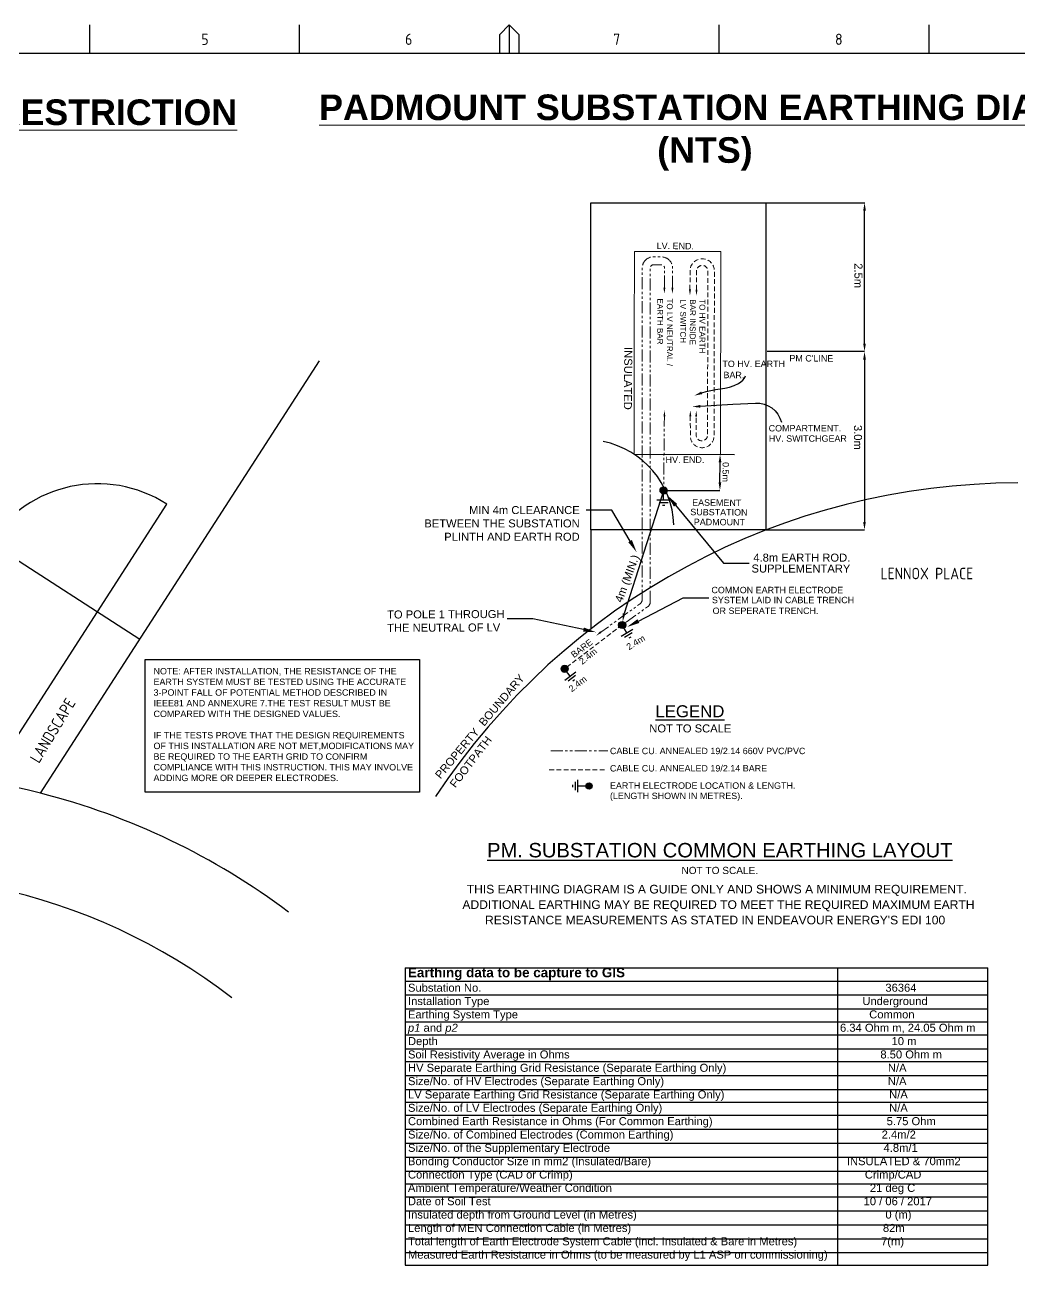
# Paper-space layout 'PAGE 2' of a CAD drawing. Header units: metres. Extents: x -188 to 85036, y -3 to 50921.
# Drawn here: x 244.9 to 555.3, y 196 to 583.4 of the extents above; entities that cross this region are included whole.
import ezdxf
from ezdxf import colors
from ezdxf.entities.mleader import LeaderData, LeaderLine
from ezdxf.enums import TextEntityAlignment as Align
from ezdxf.math import Vec2, Vec3

# ---------------------------------------------------------------- set-up
doc = ezdxf.new("R2010")
doc.units = ezdxf.units.M
doc.linetypes.add('DASHED', pattern=[0.75, 0.5, -0.25])
doc.linetypes.add('PHANTOM2', pattern=[1.25, 0.625, -0.125, 0.125, -0.125, 0.125, -0.125])
doc.layers.add('_User Miscellaneous1', color=7, linetype='Continuous')
doc.layers.add('Notes', color=7, linetype='Continuous')
doc.styles.add('ARIAL', font='arial.ttf', dxfattribs={"height": 2})
doc.styles.add('boundary$0$Standard', font='archquik.shx')
doc.styles.add('iecISOCP', font='isocp.shx')
doc.styles.get("Standard").update_dxf_attribs({"font": 'arial.ttf'})

# ---------------------------------------------------------------- blocks, each defined once
blk = doc.blocks.new('A1_FRAME_TITLE')
at = {"layer": '_User Miscellaneous1', "linetype": 'Continuous'}
for p, q in [((285.67, 574.39), (285.67, 583.39)), ((351.17, 574.39), (351.17, 583.39)), ((413.68, 580.39), (416.68, 583.39)), ((416.68, 583.39), (416.68, 574.39)), ((416.68, 583.39), (419.68, 580.39)), ((482.19, 574.39), (482.19, 583.39)), ((547.7, 574.39), (547.7, 583.39)), ((413.68, 574.39), (413.68, 580.39)), ((419.68, 580.39), (419.68, 574.39))]:
    blk.add_line(p, q, dxfattribs=at)
at = {"layer": '_User Miscellaneous1', "linetype": 'Continuous', "flags": 128}
blk.add_lwpolyline([(824.37, 574.39), (149.5, 574.39)], dxfattribs=at)
at = {"layer": '_User Miscellaneous1', "style": 'iecISOCP'}
for s, p in [('5', (320.5, 577.12)), ('6', (384.13, 577.12)), ('7', (449.08, 577.12)), ('8', (518.36, 577.12))]:
    blk.add_text(s, height=3.5, dxfattribs=at).set_placement(p)
at = {"layer": '_User Miscellaneous1', "style": 'iecISOCP', "flags": 8}
blk.add_attdef('VERSION_NO', text='', height=2.5, rotation=90, dxfattribs=at).set_placement((302.04, 43.81), align=Align.MIDDLE_CENTER)
at = {"layer": '_User Miscellaneous1'}
blk.add_attdef('DRAFT_NUM', (29.9, 23.29), '', height=2.5, rotation=90, dxfattribs=at)
at = {"layer": '_User Miscellaneous1', "style": 'iecISOCP'}
for tag, p in [('CAP_NO', (513.19, 43.46)), ('IE_NUM', (513.05, 37.81)), ('REF_No_1', (335.24, 32.31)), ('REF_1', (362.52, 32.31)), ('GEN_WO', (441.71, 31.76)), ('HV_SWITCH', (513.46, 32.16)), ('REF_No_2', (335.24, 26.31)), ('REF_2', (362.52, 26.31)), ('OH_WO', (441.71, 25.81)), ('UBD_REF', (513.05, 25.83)), ('REF_No_3', (335.24, 20.31)), ('REF_3', (362.52, 20.31)), ('UG_WO', (441.71, 20.05)), ('GIS_MAP_No', (513.05, 20.04)), ('REF_No_4', (335.24, 14.31)), ('REF_4', (362.52, 14.31)), ('SUB_WO', (441.71, 13.81)), ('HV_OP_DIAG', (513.33, 14.2)), ('LGA', (512.95, 7.78)), ('ExportID', (9.08, 2.39))]:
    blk.add_attdef(tag, p, '', height=2.5, dxfattribs=at)
for tag, height, p in [('T1', 3.5, (684.37, 39.47)), ('scale', 2.5, (567.76, 33.27)), ('T2', 3.5, (684.37, 34.35)), ('T3', 3.5, (684.37, 28.92)), ('DRAWN', 2.5, (567.76, 24.93)), ('T4', 3.5, (684.37, 23.66)), ('DATE', 2.5, (567.76, 16.88)), ('T5', 3.5, (684.37, 18.23)), ('REV', 5, (820.05, 17.1)), ('T6', 3.5, (684.37, 12.97)), ('DESIGN', 2.5, (605.62, 9.15)), ('CHD', 2.5, (567.76, 8.37))]:
    blk.add_attdef(tag, text='', height=height, dxfattribs=at).set_placement(p, align=Align.CENTER)
blk.add_attdef('NUM', text='', height=7, dxfattribs=at).set_placement((792.37, 20.12), align=Align.MIDDLE_CENTER)
for tag, p in [('NS', (790.71, 8.12)), ('SHTS', (805.41, 8.12))]:
    blk.add_attdef(tag, text='', height=2.5, dxfattribs=at).set_placement(p, align=Align.MIDDLE)
at = {"layer": 'Notes', "style": 'iecISOCP', "flags": 1}
for tag, p in [('ProjectType', (14.17, -26.8)), ('ProjectNumber', (23.56, -26.82)), ('DrawingNumber', (35.51, -26.8)), ('ProjectDescription', (47.56, -26.83)), ('ExportDate', (60.28, -26.79)), ('ExportUserName', (69.15, -26.8)), ('DesignerCompanyName', (81.48, -26.79)), ('ExportAreaOfInterest', (97.1, -26.81)), ('GIS_SUCCESS', (112, -26.78)), ('CAD_SUCCESS', (121.79, -26.78)), ('DEPOTCODE', (132.11, -26.88)), ('ExportCategories', (140.08, -26.8)), ('Comments', (154.38, -26.88))]:
    blk.add_attdef(tag, p, '', height=1, dxfattribs=at)
blk = doc.blocks.new('m4')
at = {"layer": 'Notes', "color": 7, "linetype": 'Continuous'}
for points in [[(0, -1.95), (0, 0)], [(-1.43, -1.95), (1.43, -1.95)], [(-0.95, -2.52), (0.95, -2.52)], [(-0.24, -3.09), (0.24, -3.09)]]:
    blk.add_lwpolyline(points, dxfattribs=at)

psp = doc.layouts.new('PAGE 2')

# ---------------------------------------------------------------- hatches: boundary and pattern name
at = {"layer": '_User Miscellaneous1'}
h = psp.add_hatch(color=256, dxfattribs=at)
edge = h.paths.add_edge_path()
edge.add_arc((444.3, 437.98), 1.12, 269.8664, 629.8664, ccw=False)
h = psp.add_hatch(color=256, dxfattribs=at)
edge = h.paths.add_edge_path()
edge.add_arc((431.35, 395.97), 1.12, -509.0948, -149.0948)
h = psp.add_hatch(color=256, dxfattribs=at)
edge = h.paths.add_edge_path()
edge.add_arc((413.39, 382.29), 1.12, -502.737, -142.737)
h = psp.add_hatch(color=256, dxfattribs=at)
edge = h.paths.add_edge_path()
edge.add_arc((421.01, 345.69), 0.992, -462.7694, -102.7694)

# ---------------------------------------------------------------- linework, layer by layer
for p, q in [((476.18, 527.85), (507.1, 527.85)), ((507.03, 483.86), (507.03, 525.35)), ((507.02, 481.36), (476.65, 481.36)), ((249.8, 343.41), (336.82, 478.47)), ((507.01, 478.86), (507, 428.16)), ((461.89, 440.38), (461.91, 446.77)), ((466.46, 449.15), (462.06, 449.16)), ((200.31, 443.41), (280.81, 391.54)), ((444.29, 437.88), (431.97, 399.57)), ((444.3, 437.98), (461.87, 437.98)), ((267.53, 400.1), (289.19, 433.71)), ((421.53, 425.66), (421.53, 394.69)), ((476.18, 425.66), (507, 425.66)), ((233.27, 346.93), (267.53, 400.1)), ((415.89, 346.01), (415.89, 345.37)), ((416.66, 346.96), (416.66, 344.42)), ((417.42, 347.59), (417.42, 343.78)), ((417.42, 345.69), (420.01, 345.69)), ((363.64, 288.95), (363.64, 196.07)), ((363.64, 288.95), (545.5, 288.95)), ((498.67, 196.05), (498.67, 288.95)), ((545.5, 196.07), (545.5, 288.95)), ((363.64, 284.75), (545.58, 284.75)), ((363.63, 280.45), (545.51, 280.45)), ((363.49, 276.06), (545.57, 276.06)), ((363.67, 272.03), (545.54, 272.03)), ((363.67, 268.01), (545.49, 268.01)), ((363.49, 263.63), (545.55, 263.63)), ((363.77, 259.63), (545.5, 259.63)), ((363.76, 255.33), (545.55, 255.33)), ((363.62, 250.94), (545.51, 250.94)), ((363.8, 246.91), (545.64, 246.91)), ((363.8, 242.89), (545.58, 242.89)), ((363.62, 238.51), (545.51, 238.51)), ((363.68, 234.13), (545.5, 234.13)), ((363.66, 229.83), (545.53, 229.83)), ((363.53, 225.44), (545.47, 225.44)), ((363.7, 221.42), (545.54, 221.42)), ((363.7, 217.39), (545.48, 217.39)), ((363.53, 213.02), (545.5, 213.02)), ((363.64, 208.64), (545.49, 208.64)), ((363.64, 204.31), (545.49, 204.31)), ((363.64, 200.05), (545.49, 200.05)), ((363.64, 196.07), (545.5, 196.07))]:
    psp.add_line(p, q, dxfattribs=at)
at = {"layer": '_User Miscellaneous1', "lineweight": 0}
for p, q in [((435.15, 486.19), (435.21, 512.62)), ((435.21, 512.62), (462.21, 512.56)), ((462.21, 512.56), (462.06, 449.16)), ((435.11, 468.94), (435.15, 486.19)), ((435.06, 449.22), (435.11, 468.94)), ((462.06, 449.16), (435.06, 449.22))]:
    psp.add_line(p, q, dxfattribs=at)
at = {"layer": '_User Miscellaneous1', "linetype": 'PHANTOM2', "lineweight": 0, "ltscale": 6}
psp.add_line((409.07, 356.7), (426.85, 356.7), dxfattribs=at)
at = {"layer": '_User Miscellaneous1', "linetype": 'DASHED', "lineweight": 0, "ltscale": 3}
psp.add_line((408.6, 350.7), (426.39, 350.7), dxfattribs=at)
at = {"layer": '_User Miscellaneous1'}
for points in [[(421.53, 527.85), (476.18, 527.85), (476.18, 425.66), (421.53, 425.66)], [(282.46, 385.22), (368.1, 385.22), (368.1, 343.78), (282.46, 343.78)]]:
    psp.add_lwpolyline(points, close=True, dxfattribs=at)
at = {"layer": '_User Miscellaneous1', "linetype": 'PHANTOM2', "lineweight": 0, "ltscale": 6, "flags": 128}
for points in [[(447.04, 501.29), (447.1, 507.38, 0.414214), (443.63, 510.91), (442.06, 510.93), (441.13, 510.93, 0.414214), (437.6, 507.46), (437.6, 405.16)], [(444.54, 501.31), (444.6, 507.4, 0.414214), (443.6, 508.41), (442.04, 508.43), (441.11, 508.43, 0.414214), (440.1, 507.44), (440.1, 404.34)], [(437.6, 405.16), (437.63, 403.8, -0.216931), (436.74, 402.42), (424.69, 393.75)], [(440.1, 404.34), (440.13, 402.98, -0.216931), (439.24, 401.59), (431.35, 396)]]:
    psp.add_lwpolyline(points, format="xyb", dxfattribs=at)
at = {"layer": '_User Miscellaneous1', "linetype": 'DASHED', "lineweight": 0, "ltscale": 3, "flags": 128}
for points in [[(452.53, 500.74), (452.54, 506.5, -1), (460.16, 506.49), (460.04, 455.24), (460.04, 455.24, -1.000711), (452.65, 454.81), (452.63, 461.15)], [(454.56, 500.73), (454.58, 506.5, -1), (458.12, 506.49), (458, 455.24, -1), (454.46, 455.25), (454.47, 461.01)]]:
    psp.add_lwpolyline(points, format="xyb", dxfattribs=at)
at = {"layer": '_User Miscellaneous1', "flags": 128}
psp.add_lwpolyline([(455.75, 464.26), (465.9, 464.91), (472.94, 465.28, -0.357984), (481.09, 459.28, -3.902339)], format="xyb", dxfattribs=at)
at = {"layer": '_User Miscellaneous1', "linetype": 'PHANTOM2', "lineweight": 0, "ltscale": 6, "flags": 128}
psp.add_lwpolyline([(444.55, 461.69), (444.29, 437.88)], dxfattribs=at)
at = {"layer": '_User Miscellaneous1', "linetype": 'DASHED', "lineweight": 0, "ltscale": 3, "flags": 128}
psp.add_lwpolyline([(431.35, 396), (413.39, 382.29)], dxfattribs=at)
at = {"layer": '_User Miscellaneous1'}
for centre, radius in [((444.3, 437.98), 1.12), ((431.35, 395.97), 1.12), ((413.41, 382.27), 1.12), ((421.01, 345.69), 0.992)]:
    psp.add_circle(centre, radius, dxfattribs=at)
for centre, radius, start, end in [((419.91, 426.21), 27.61, 2.2264, 78.5207), ((267.53, 400.1), 39.98, 57.2044, 147.2044), ((554.86, 222.72), 217.6, 90, 146.6389), ((196.25, 132.51), 217.6, 75.7534, 146.6389), ((196.25, 132.51), 217.6, 53.0097, 75.7534), ((196.25, 132.51), 185.6, 52.412, 153.897)]:
    psp.add_arc(centre, radius, start, end, dxfattribs=at)
at = {"layer": '_User Miscellaneous1', "start_tangent": (0.934851, 0.355039), "end_tangent": (0.223301, 0.974749)}
psp.add_spline([(456.18, 468.46), (467.71, 471.42), (469.87, 473.77)], degree=3, dxfattribs=at)
at = {"layer": '_User Miscellaneous1'}
for points in [[(507.45, 525.35), (506.61, 525.35), (507.03, 527.85)], [(444.86, 501.31), (444.54, 499.44), (444.23, 501.31)], [(447.36, 501.29), (447.04, 499.41), (446.73, 501.29)], [(452.84, 500.74), (452.52, 498.86), (452.21, 500.74)], [(454.88, 500.73), (454.56, 498.86), (454.25, 500.73)], [(507.43, 478.86), (506.59, 478.86), (507.02, 481.36)], [(507.44, 483.86), (506.61, 483.86), (507.02, 481.36)], [(456.03, 468.85), (453.85, 467.58), (456.33, 468.07)], [(444.23, 461.1), (444.57, 462.97), (444.85, 461.09)], [(452.32, 461.15), (452.64, 463.02), (452.94, 461.15)], [(455.73, 464.67), (453.25, 464.12), (455.77, 463.84)], [(454.78, 461.01), (454.48, 462.89), (454.16, 461.02)], [(462.33, 446.76), (461.49, 446.77), (461.92, 449.27)], [(462.29, 440.48), (461.46, 440.49), (461.87, 437.98)], [(507.42, 428.16), (506.59, 428.16), (507, 425.66)], [(431.55, 399.64), (432.38, 399.5), (431.55, 397.11)], [(424.88, 393.51), (423.22, 392.58), (424.49, 394)]]:
    psp.add_solid(points, dxfattribs=at)

# ---------------------------------------------------------------- block references
psp.add_blockref('A1_FRAME_TITLE', (-20.55, 0), dxfattribs=at)
at = {"layer": '_User Miscellaneous1', "yscale": 1.5, "zscale": 1.5}
for p, xscale, rotation in [((444.29, 437.88), -1.5, 359.8664170171733), ((431.35, 396), -1.499999999999999, 30.90521663992838), ((413.39, 382.29), -1.499999999999999, 37.26296491222043)]:
    psp.add_blockref('m4', p, dxfattribs=dict(at, xscale=xscale, rotation=rotation))

# ---------------------------------------------------------------- texts
at = {"layer": '_User Miscellaneous1', "style": 'ARIAL'}
for s, rotation, p in [('LV. END.', 359.577, (447.94, 512.73)), ('HV. END.', 0.097, (450.97, 445.99)), ('BARE', 37.1308, (419.7, 387.4)), ('2.4m', 31.4797, (436.43, 389.16)), ('2.4m', 38.4674, (421.71, 384.95)), ('2.4m', 37.1892, (418.44, 376.31))]:
    psp.add_text(s, height=2, rotation=rotation, dxfattribs=at).set_placement(p, align=Align.BOTTOM_CENTER)
at = {"layer": '_User Miscellaneous1'}
for s, height, rotation, style, p in [('2.5m', 2.5, 269.8664, 'ARIAL', (503.88, 508.95)), ("PM C'LINE", 2, 359.8664, 'ARIAL', (483.56, 478.26)), ('3.0m', 2.5, 269.8664, 'ARIAL', (503.74, 458.44)), ('4m (MIN.)', 2.5, 69.4902, 'ARIAL', (431.3, 402.77)), ('BOUNDARY', 2.5, 49.6628, 'ARIAL', (388.27, 364.16)), ('LANDSCAPE', 3.6, 58.755, 'boundary$0$Standard', (249.29, 352.55)), ('PROPERTY', 2.5, 50.1065, 'ARIAL', (374.63, 347.72)), ('FOOTPATH', 2.5, 52.6228, 'ARIAL', (379.3, 344.92))]:
    psp.add_text(s, height=height, rotation=rotation, dxfattribs=dict(at, style=style)).set_placement(p)
for s, height, style, p in [('TO HV. EARTH', 2, 'ARIAL', (462.64, 476.52)), ('BAR.', 2, 'ARIAL', (462.98, 473.04)), ('COMPARTMENT.', 2, 'ARIAL', (477.09, 456.41)), ('HV. SWITCHGEAR', 2, 'ARIAL', (477.14, 453.2)), ('SUPPLEMENTARY', 2.5, 'ARIAL', (471.74, 412.35)), ('4.8m EARTH ROD.', 2.5, 'ARIAL', (472.3, 415.76)), ('LENNOX PLACE', 3.6, 'boundary$0$Standard', (512.01, 410.24)), ('COMMON EARTH ELECTRODE', 2, 'ARIAL', (459.22, 405.89)), ('SYSTEM LAID IN CABLE TRENCH', 2, 'ARIAL', (459.37, 402.77)), ('OR SEPERATE TRENCH.', 2, 'ARIAL', (459.58, 399.41)), ('CABLE CU. ANNEALED 19/2.14 660V PVC/PVC', 2, 'ARIAL', (427.54, 355.63)), ('CABLE CU. ANNEALED 19/2.14 BARE', 2, 'ARIAL', (427.54, 350.22)), ('EARTH ELECTRODE LOCATION & LENGTH.', 2, 'ARIAL', (427.54, 344.81)), ('(LENGTH SHOWN IN METRES).', 2, 'ARIAL', (427.54, 341.6))]:
    psp.add_text(s, height=height, dxfattribs=dict(at, style=style)).set_placement(p)
at = {"layer": '_User Miscellaneous1', "style": 'ARIAL'}
for s, p in [('EASEMENT', (460.88, 434.18)), ('SUBSTATION ', (461.95, 431.19)), ('PADMOUNT', (461.71, 428.1))]:
    psp.add_text(s, height=2, rotation=359.5709, dxfattribs=at).set_placement(p, align=Align.MIDDLE_CENTER)
for s, height, p in [('%%ULEGEND', 3.75, (452.5, 369.02)), ('THIS EARTHING DIAGRAM IS A GUIDE ONLY AND SHOWS A MINIMUM REQUIREMENT. ', 2.7, (461.42, 313.47)), ('ADDITIONAL EARTHING MAY BE REQUIRED TO MEET THE REQUIRED MAXIMUM EARTH', 2.7, (461.42, 308.65)), ("RESISTANCE MEASUREMENTS AS STATED IN ENDEAVOUR ENERGY'S EDI 100  ", 2.7, (461.42, 303.83))]:
    psp.add_text(s, height=height, dxfattribs=at).set_placement(p, align=Align.MIDDLE_CENTER)
for s, height, p in [('%%UPM. SUBSTATION COMMON EARTHING LAYOUT', 4.5, (461.83, 322.05)), ('NOT TO SCALE.', 2.25, (461.83, 317.52))]:
    psp.add_text(s, height=height, dxfattribs=at).set_placement(p, align=Align.BOTTOM_CENTER)
at = {"layer": '_User Miscellaneous1', "lineweight": 0, "char_height": 8}
for s, width, insert, attachment_point in [('{\\fArial|b1|i0|c0|p34;\\LPADMOUNT SUBSTATION EARTHING DIAGRAM\\P\\l                                  (NTS)}', 270.3578, (336.74, 561.63), 1), ('{\\fArial|b1|i0|c0|p34;\\LPADMOUNT SUBSTATION GROUND FLOOR RESTRICTION ZONE DIAGRAM\\P(NTS)}', 321.5724, (154.12, 541.55), 5)]:
    psp.add_mtext_dynamic_manual_height_columns(s, width=width, gutter_width=4, heights=[0], dxfattribs=dict(at, insert=insert, attachment_point=attachment_point))
at = {"layer": '_User Miscellaneous1', "ltscale": 0.5, "char_height": 1.8, "attachment_point": 7, "style": 'ARIAL'}
for s, insert, width, rotation in [('TO LV NEUTRAL / EARTH BAR', (442.31, 497.94), 24.3187, 269.9787), ('TO HV EARTH BAR INSIDE LV SWITCH', (449.47, 497.68), 17.6038, 269.9185)]:
    psp.add_mtext(s, dxfattribs=dict(at, insert=insert, width=width, rotation=rotation))
at = {"layer": '_User Miscellaneous1', "insert": (434.55, 482.76), "char_height": 2.5, "attachment_point": 1, "rotation": 269.4675}
psp.add_mtext_dynamic_manual_height_columns('INSULATED ', width=19.9652, gutter_width=4, heights=[0], dxfattribs=at)
at = {"layer": '_User Miscellaneous1', "insert": (463.67, 443.73), "char_height": 2, "attachment_point": 5, "rotation": 269.8664, "style": 'ARIAL'}
psp.add_mtext('\\A1;0.5m', dxfattribs=at)
at = {"layer": '_User Miscellaneous1', "insert": (357.96, 400.49), "char_height": 2.5, "width": 39.6857, "attachment_point": 1, "rotation": 0.2545, "style": 'ARIAL'}
psp.add_mtext('TO POLE 1 THROUGH THE NEUTRAL OF LV', dxfattribs=at)
at = {"layer": '_User Miscellaneous1', "attachment_point": 1}
for s, width, insert, char_height in [('NOTE: AFTER INSTALLATION, THE RESISTANCE OF THE EARTH SYSTEM MUST BE TESTED USING THE ACCURATE 3-POINT FALL OF POTENTIAL METHOD DESCRIBED IN IEEE81 AND ANNEXURE 7.THE TEST RESULT MUST BE COMPARED WITH THE DESIGNED VALUES.\\P\\PIF THE TESTS PROVE THAT THE DESIGN REQUIREMENTS OF THIS INSTALLATION ARE NOT MET,MODIFICATIONS MAY BE REQUIRED TO THE EARTH GRID TO CONFIRM COMPLIANCE WITH THIS INSTRUCTION. THIS MAY INVOLVE ADDING MORE OR DEEPER ELECTRODES. ', 81.4959, (285.05, 382.55), 2), ('NOT TO SCALE', 26.7273, (439.82, 364.92), 2.5)]:
    psp.add_mtext_dynamic_manual_height_columns(s, width=width, gutter_width=4, heights=[0], dxfattribs=dict(at, insert=insert, char_height=char_height))
at = {"layer": '_User Miscellaneous1', "insert": (364.49, 288.95), "char_height": 2.5, "width": 181.0063, "attachment_point": 1}
psp.add_mtext('\\A1;{\\fArial|b1|i0|c0|p34;\\H1.2x;Earthing data to be capture to GIS\\H0.83333x;\\P}Substation No.                                                                                                                                  36364                                                                                                   \\PInstallation Type                                                                                                                        Underground\\PEarthing System Type                                                                                                                 Common\\P{\\fArial|b0|i1|c0|p34;p1 }and {\\fArial|b0|i1|c0|p34;p2                                                                                                                           }6.34 Ohm m, 24.05 Ohm m\\PDepth                                                                                                                                                  10 m                                                                                                           \\PSoil Resistivity Average in Ohms                                                                                                    8.50 Ohm m\\PHV Separate Earthing Grid Resistance (Separate Earthing Only)                                                    N/A\\PSize/No. of HV Electrodes (Separate Earthing Only)                                                                        N/A\\PLV Separate Earthing Grid Resistance (Separate Earthing Only)                                                     N/A\\PSize/No. of LV Electrodes (Separate Earthing Only)                                                                         N/A\\PCombined Earth Resistance in Ohms (For Common Earthing)                                                        5.75 Ohm\\PSize/No. of Combined Electrodes (Common Earthing)                                                                   2.4m/2\\PSize/No. of the Supplementary Electrode                                                                                        4.8m/1\\PBonding Conductor Size in mm2 (Insulated/Bare)                                                               INSULATED & 70mm2\\PConnection Type (CAD or Crimp)                                                                                              Crimp/CAD\\PAmbient Temperature/Weather Condition                                                                                   21 deg C\\PDate of Soil Test                                                                                                                        10 / 06 / 2017\\PInsulated depth from Ground Level (in Metres)                                                                                0 (m)\\PLength of MEN Connection Cable (in Metres)                                                                                 82m\\PTotal length of Earth Electrode System Cable (incl. Insulated & Bare in Metres)                           7(m)                                 \\PMeasured Earth Resistance in Ohms (to be measured by L1 ASP on commissioning)', dxfattribs=at)

# ---------------------------------------------------------------- leaders
at = {"layer": '_User Miscellaneous1'}
ml = psp.add_multileader_mtext('Standard', dxfattribs=at)
ml.set_content('', color=256)
ml.set_leader_properties()
ml.build(insert=Vec2(0, 0))
ctx = ml.context
ctx.base_point, ctx.plane_origin = Vec3(471.02, 415.26), Vec3(445.48, 436.43)
notes = []
notes.append((ctx, [(0, (1, 1, 0), (463.02, 415.26), (1, 0), 8, [(0, [(445.48, 436.43)], 0, [])])]))
ctx.mtext.insert, ctx.mtext.flow_direction = Vec3(473.02, 417.26), 5
ml = psp.add_multileader_mtext('Standard', dxfattribs=at)
ml.set_content('MIN 4m CLEARANCE\\PBETWEEN THE SUBSTATION\\PPLINTH AND EARTH ROD ', color=256)
ml.set_leader_properties()
ml.build(insert=Vec2(0, 0))
ctx = ml.context
ctx.base_point, ctx.char_height, ctx.plane_origin = Vec3(368.13, 431.84), 2.5, Vec3(318.52, 424.85)
ctx.text_align_type = 2
notes.append((ctx, [(1, (1, 1, 0), (428.1, 431.84), (-1, 0), 8, [(0, [(435.87, 418.72)], 0, [])])]))
ctx.mtext.insert, ctx.mtext.alignment, ctx.mtext.flow_direction = Vec3(418.1, 433.11), 3, 5
ml = psp.add_multileader_mtext('Standard', dxfattribs=at)
ml.set_content('', color=256)
ml.set_leader_properties()
ml.build(insert=Vec2(0, 0))
ctx = ml.context
ctx.base_point, ctx.plane_origin = Vec3(458.42, 404.47), Vec3(432.88, 395.35)
notes.append((ctx, [(0, (1, 1, 0), (450.42, 404.47), (1, 0), 8, [(0, [(432.88, 395.35)], 0, [])])]))
ctx.mtext.insert, ctx.mtext.flow_direction = Vec3(460.42, 406.47), 5
ml = psp.add_multileader_mtext('Standard', dxfattribs=at)
ml.set_content('', color=256)
ml.set_leader_properties()
ml.build(insert=Vec2(0, 0))
ctx = ml.context
ctx.base_point, ctx.plane_origin = Vec3(391.42, 397.88), Vec3(423.21, 393.71)
ctx.text_align_type = 2
notes.append((ctx, [(0, (1, 1, 0), (403.42, 397.88), (-1, 0), 8, [(0, [(423.21, 393.71)], 0, [])])]))
ctx.mtext.insert, ctx.mtext.alignment, ctx.mtext.flow_direction = Vec3(393.42, 399.88), 3, 5
for ctx, leaders in notes:
    for number, flags, end, landing, length, lines in leaders:
        leader = LeaderData()
        leader.index, (leader.has_last_leader_line, leader.has_dogleg_vector, leader.attachment_direction) = number, flags
        leader.last_leader_point, leader.dogleg_vector, leader.dogleg_length = Vec3(end), Vec3(landing), length
        for number, points, colour, breaks in lines:
            line = LeaderLine()
            line.index, line.vertices, line.color, line.breaks = number, Vec3.list(points), colors.encode_raw_color(colour), breaks
            leader.lines.append(line)
        ctx.leaders.append(leader)

doc.saveas('drawing.dxf')
